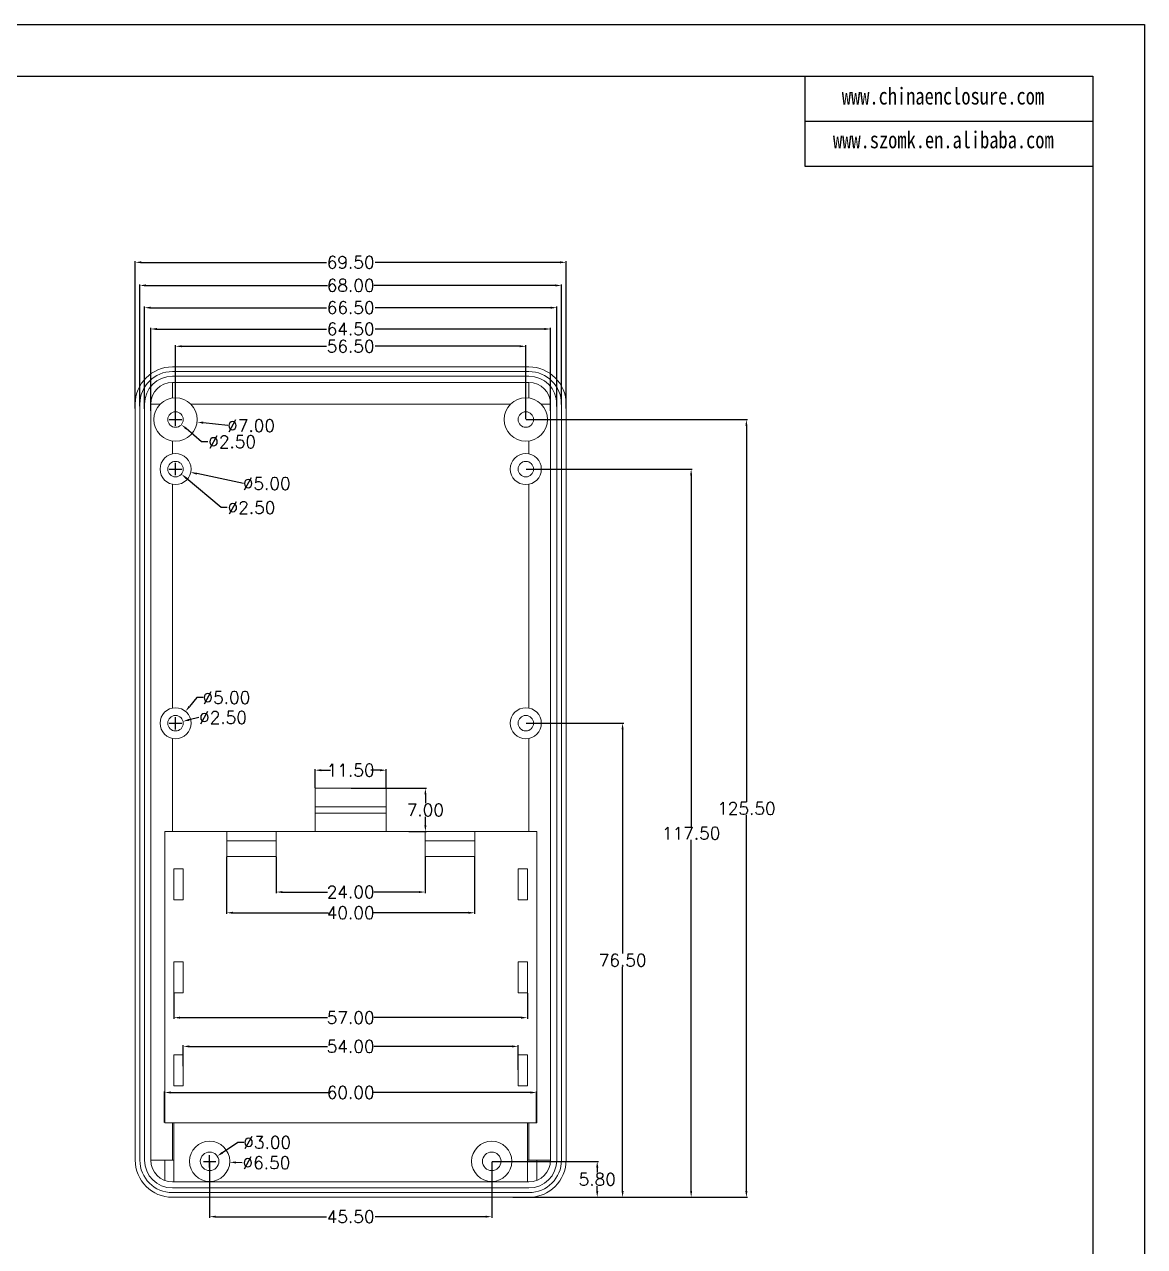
# Model space of a CAD drawing. Header units: inches. Extents: x 1209 to 2667, y 1126 to 1477.
# Drawn here: x 1525.3 to 1706, y 1279.6 to 1476.8 of the extents above; entities that cross this region are included whole.
import ezdxf

# ---------------------------------------------------------------- set-up
doc = ezdxf.new("R2010")
doc.units = ezdxf.units.IN
doc.header["$LTSCALE"] = 15
doc.layers.add('文字', color=81, linetype='Continuous')
doc.styles.get("Standard").update_dxf_attribs({"font": 'txt', "bigfont": 'gbcbig.shx'})
doc.styles.add('宋体', font='', dxfattribs={"width": 0.8, "height": 3.5})
doc.styles.get('宋体').set_extended_font_data('SimSun')
doc.dimstyles.new('2.5', dxfattribs={"dimtxt": 2, "dimasz": 1, "dimexe": 0.18, "dimexo": 0.0625, "dimgap": 0.09, "dimtad": 0, "dimtih": 1, "dimtoh": 1, "dimzin": 0, "dimdsep": 46, "dimtxsty": 'Standard', "dimcen": 1, "dimadec": 0, "dimazin": 2, "dimtfac": 1, "dimtofl": 0, "dimtmove": 0, "dimatfit": 3, "dimfxl": 0, "dimtolj": 1, "dimtzin": 0, "dimarcsym": 0})

# ---------------------------------------------------------------- blocks, each defined once
blk = doc.blocks.new('*D126')
at = {"color": 0, "lineweight": -2, "transparency": 16777216}
for p, q in [((1549.69, 1413.12), (1549.69, 1425.05)), ((1550.69, 1424.87), (1574.02, 1424.87)), ((1605.19, 1424.87), (1581.87, 1424.87)), ((1606.19, 1413.12), (1606.19, 1425.05))]:
    blk.add_line(p, q, dxfattribs=at)
at = {"color": 0, "transparency": 16777216}
for points in [[(1550.69, 1425.04), (1550.69, 1424.71), (1549.69, 1424.87)], [(1605.19, 1425.04), (1605.19, 1424.71), (1606.19, 1424.87)]]:
    blk.add_solid(points, dxfattribs=at)
at = {"layer": 'Defpoints', "color": 0, "transparency": 16777216}
for p in [(1549.69, 1424.87), (1549.69, 1413.05), (1606.19, 1413.05)]:
    blk.add_point(p, dxfattribs=at)
at = {"color": 0, "transparency": 16777216, "insert": (1577.94, 1424.87), "char_height": 2, "attachment_point": 5}
blk.add_mtext('\\A1;56.50', dxfattribs=at)
blk = doc.blocks.new('*D127')
at = {"color": 0, "lineweight": -2, "transparency": 16777216}
for p, q in [((1545.69, 1414.47), (1545.69, 1427.84)), ((1610.19, 1414.47), (1610.19, 1427.84)), ((1546.69, 1427.66), (1574.02, 1427.66)), ((1609.19, 1427.66), (1581.87, 1427.66))]:
    blk.add_line(p, q, dxfattribs=at)
at = {"color": 0, "transparency": 16777216}
for points in [[(1546.69, 1427.83), (1546.69, 1427.49), (1545.69, 1427.66)], [(1609.19, 1427.83), (1609.19, 1427.49), (1610.19, 1427.66)]]:
    blk.add_solid(points, dxfattribs=at)
at = {"layer": 'Defpoints', "color": 0, "transparency": 16777216}
for p in [(1610.19, 1427.66), (1545.69, 1414.4), (1610.19, 1414.4)]:
    blk.add_point(p, dxfattribs=at)
at = {"color": 0, "transparency": 16777216, "insert": (1577.94, 1427.66), "char_height": 2, "attachment_point": 5}
blk.add_mtext('\\A1;64.50', dxfattribs=at)
blk = doc.blocks.new('*D128')
at = {"color": 0, "lineweight": -2, "transparency": 16777216}
for p, q in [((1544.69, 1414.78), (1544.69, 1431.28)), ((1545.69, 1431.1), (1574.02, 1431.1)), ((1610.19, 1431.1), (1581.87, 1431.1)), ((1611.19, 1415.16), (1611.19, 1431.28))]:
    blk.add_line(p, q, dxfattribs=at)
at = {"color": 0, "transparency": 16777216}
for points in [[(1545.69, 1431.27), (1545.69, 1430.93), (1544.69, 1431.1)], [(1610.19, 1431.27), (1610.19, 1430.93), (1611.19, 1431.1)]]:
    blk.add_solid(points, dxfattribs=at)
at = {"layer": 'Defpoints', "color": 0, "transparency": 16777216}
for p in [(1544.69, 1431.1), (1544.69, 1414.72), (1611.19, 1415.1)]:
    blk.add_point(p, dxfattribs=at)
at = {"color": 0, "transparency": 16777216, "insert": (1577.94, 1431.1), "char_height": 2, "attachment_point": 5}
blk.add_mtext('\\A1;66.50', dxfattribs=at)
blk = doc.blocks.new('*D129')
at = {"color": 0, "lineweight": -2, "transparency": 16777216}
for p, q in [((1543.94, 1415.23), (1543.94, 1434.87)), ((1544.94, 1434.69), (1574.19, 1434.69)), ((1610.94, 1434.69), (1581.7, 1434.69)), ((1611.94, 1415.47), (1611.94, 1434.87))]:
    blk.add_line(p, q, dxfattribs=at)
at = {"color": 0, "transparency": 16777216}
for points in [[(1544.94, 1434.86), (1544.94, 1434.52), (1543.94, 1434.69)], [(1610.94, 1434.86), (1610.94, 1434.52), (1611.94, 1434.69)]]:
    blk.add_solid(points, dxfattribs=at)
at = {"layer": 'Defpoints', "color": 0, "transparency": 16777216}
for p in [(1543.94, 1434.69), (1543.94, 1415.17), (1611.94, 1415.4)]:
    blk.add_point(p, dxfattribs=at)
at = {"color": 0, "transparency": 16777216, "insert": (1577.94, 1434.69), "char_height": 2, "attachment_point": 5}
blk.add_mtext('\\A1;68.00', dxfattribs=at)
blk = doc.blocks.new('*D130')
at = {"color": 0, "lineweight": -2, "transparency": 16777216}
for p, q in [((1543.19, 1414.84), (1543.19, 1438.6)), ((1544.19, 1438.42), (1574.02, 1438.42)), ((1611.69, 1438.42), (1581.87, 1438.42)), ((1612.69, 1414.84), (1612.69, 1438.6))]:
    blk.add_line(p, q, dxfattribs=at)
at = {"color": 0, "transparency": 16777216}
for points in [[(1544.19, 1438.59), (1544.19, 1438.26), (1543.19, 1438.42)], [(1611.69, 1438.59), (1611.69, 1438.26), (1612.69, 1438.42)]]:
    blk.add_solid(points, dxfattribs=at)
at = {"layer": 'Defpoints', "color": 0, "transparency": 16777216}
for p in [(1543.19, 1438.42), (1543.19, 1414.78), (1612.69, 1414.78)]:
    blk.add_point(p, dxfattribs=at)
at = {"color": 0, "transparency": 16777216, "insert": (1577.94, 1438.42), "char_height": 2, "attachment_point": 5}
blk.add_mtext('\\A1;69.50', dxfattribs=at)
blk = doc.blocks.new('*D131')
at = {"color": 0, "lineweight": -2, "transparency": 16777216}
for p, q in [((1550.94, 1308.73), (1550.94, 1312.08)), ((1551.94, 1311.9), (1574.19, 1311.9)), ((1603.94, 1311.9), (1581.7, 1311.9)), ((1604.94, 1308.12), (1604.94, 1312.08))]:
    blk.add_line(p, q, dxfattribs=at)
at = {"color": 0, "transparency": 16777216}
for points in [[(1551.94, 1312.07), (1551.94, 1311.73), (1550.94, 1311.9)], [(1603.94, 1312.07), (1603.94, 1311.73), (1604.94, 1311.9)]]:
    blk.add_solid(points, dxfattribs=at)
at = {"layer": 'Defpoints', "color": 0, "transparency": 16777216}
for p in [(1604.94, 1311.9), (1550.94, 1308.67), (1604.94, 1308.05)]:
    blk.add_point(p, dxfattribs=at)
at = {"color": 0, "transparency": 16777216, "insert": (1577.94, 1311.9), "char_height": 2, "attachment_point": 5}
blk.add_mtext('\\A1;54.00', dxfattribs=at)
blk = doc.blocks.new('*D132')
at = {"color": 0, "lineweight": -2, "transparency": 16777216}
for p, q in [((1555.19, 1293.29), (1555.19, 1284.24)), ((1600.69, 1293.29), (1600.69, 1284.24)), ((1556.19, 1284.42), (1574.02, 1284.42)), ((1599.69, 1284.42), (1581.87, 1284.42))]:
    blk.add_line(p, q, dxfattribs=at)
at = {"color": 0, "transparency": 16777216}
for points in [[(1556.19, 1284.59), (1556.19, 1284.26), (1555.19, 1284.42)], [(1599.69, 1284.59), (1599.69, 1284.26), (1600.69, 1284.42)]]:
    blk.add_solid(points, dxfattribs=at)
at = {"layer": 'Defpoints', "color": 0, "transparency": 16777216}
for p in [(1555.19, 1293.35), (1600.69, 1293.35), (1600.69, 1284.42)]:
    blk.add_point(p, dxfattribs=at)
at = {"color": 0, "transparency": 16777216, "insert": (1577.94, 1284.42), "char_height": 2, "attachment_point": 5}
blk.add_mtext('\\A1;45.50', dxfattribs=at)
blk = doc.blocks.new('*D133')
at = {"color": 0, "lineweight": -2, "transparency": 16777216}
for p, q in [((1565.94, 1342.49), (1565.94, 1336.63)), ((1589.94, 1342.49), (1589.94, 1336.63)), ((1566.94, 1336.81), (1574.19, 1336.81)), ((1588.94, 1336.81), (1581.7, 1336.81))]:
    blk.add_line(p, q, dxfattribs=at)
at = {"color": 0, "transparency": 16777216}
for points in [[(1566.94, 1336.97), (1566.94, 1336.64), (1565.94, 1336.81)], [(1588.94, 1336.97), (1588.94, 1336.64), (1589.94, 1336.81)]]:
    blk.add_solid(points, dxfattribs=at)
at = {"layer": 'Defpoints', "color": 0, "transparency": 16777216}
for p in [(1565.94, 1342.55), (1589.94, 1342.55), (1589.94, 1336.81)]:
    blk.add_point(p, dxfattribs=at)
at = {"color": 0, "transparency": 16777216, "insert": (1577.94, 1336.81), "char_height": 2, "attachment_point": 5}
blk.add_mtext('\\A1;24.00', dxfattribs=at)
blk = doc.blocks.new('*D134')
at = {"color": 0, "lineweight": -2, "transparency": 16777216}
for p, q in [((1572.19, 1353.62), (1572.19, 1356.65)), ((1573.19, 1356.47), (1574.69, 1356.47)), ((1582.69, 1356.47), (1581.2, 1356.47)), ((1583.69, 1353.62), (1583.69, 1356.65))]:
    blk.add_line(p, q, dxfattribs=at)
at = {"color": 0, "transparency": 16777216}
for points in [[(1573.19, 1356.63), (1573.19, 1356.3), (1572.19, 1356.47)], [(1582.69, 1356.63), (1582.69, 1356.3), (1583.69, 1356.47)]]:
    blk.add_solid(points, dxfattribs=at)
at = {"layer": 'Defpoints', "color": 0, "transparency": 16777216}
for p in [(1583.69, 1356.47), (1572.19, 1353.55), (1583.69, 1353.55)]:
    blk.add_point(p, dxfattribs=at)
at = {"color": 0, "transparency": 16777216, "insert": (1577.94, 1356.47), "char_height": 2, "attachment_point": 5}
blk.add_mtext('\\A1;11.50', dxfattribs=at)
blk = doc.blocks.new('*D135')
at = {"color": 0, "lineweight": -2, "transparency": 16777216}
for p, q in [((1557.94, 1342.49), (1557.94, 1333.28)), ((1597.94, 1342.49), (1597.94, 1333.28)), ((1558.94, 1333.46), (1574.35, 1333.46)), ((1596.94, 1333.46), (1581.53, 1333.46))]:
    blk.add_line(p, q, dxfattribs=at)
at = {"color": 0, "transparency": 16777216}
for points in [[(1558.94, 1333.63), (1558.94, 1333.3), (1557.94, 1333.46)], [(1596.94, 1333.63), (1596.94, 1333.3), (1597.94, 1333.46)]]:
    blk.add_solid(points, dxfattribs=at)
at = {"layer": 'Defpoints', "color": 0, "transparency": 16777216}
for p in [(1557.94, 1342.55), (1597.94, 1342.55), (1597.94, 1333.46)]:
    blk.add_point(p, dxfattribs=at)
at = {"color": 0, "transparency": 16777216, "insert": (1577.94, 1333.46), "char_height": 2, "attachment_point": 5}
blk.add_mtext('\\A1;40.00', dxfattribs=at)
blk = doc.blocks.new('*D136')
at = {"color": 0, "lineweight": -2, "transparency": 16777216}
for p, q in [((1549.44, 1320.49), (1549.44, 1316.36)), ((1606.44, 1320.49), (1606.44, 1316.36)), ((1550.44, 1316.54), (1574.19, 1316.54)), ((1605.44, 1316.54), (1581.7, 1316.54))]:
    blk.add_line(p, q, dxfattribs=at)
at = {"color": 0, "transparency": 16777216}
for points in [[(1550.44, 1316.7), (1550.44, 1316.37), (1549.44, 1316.54)], [(1605.44, 1316.7), (1605.44, 1316.37), (1606.44, 1316.54)]]:
    blk.add_solid(points, dxfattribs=at)
at = {"layer": 'Defpoints', "color": 0, "transparency": 16777216}
for p in [(1549.44, 1320.55), (1606.44, 1320.55), (1606.44, 1316.54)]:
    blk.add_point(p, dxfattribs=at)
at = {"color": 0, "transparency": 16777216, "insert": (1577.94, 1316.54), "char_height": 2, "attachment_point": 5}
blk.add_mtext('\\A1;57.00', dxfattribs=at)
blk = doc.blocks.new('*D137')
at = {"color": 0, "lineweight": -2, "transparency": 16777216}
for p, q in [((1600.76, 1293.35), (1617.89, 1293.35)), ((1617.71, 1292.35), (1617.71, 1291.54)), ((1617.71, 1288.55), (1617.71, 1289.36)), ((1604.6, 1287.55), (1617.89, 1287.55))]:
    blk.add_line(p, q, dxfattribs=at)
at = {"color": 0, "transparency": 16777216}
for points in [[(1617.54, 1292.35), (1617.88, 1292.35), (1617.71, 1293.35)], [(1617.54, 1288.55), (1617.88, 1288.55), (1617.71, 1287.55)]]:
    blk.add_solid(points, dxfattribs=at)
at = {"layer": 'Defpoints', "color": 0, "transparency": 16777216}
for p in [(1600.69, 1293.35), (1617.71, 1293.35), (1604.54, 1287.55)]:
    blk.add_point(p, dxfattribs=at)
at = {"color": 0, "transparency": 16777216, "insert": (1617.71, 1290.45), "char_height": 2, "attachment_point": 5}
blk.add_mtext('\\A1;5.80', dxfattribs=at)
blk = doc.blocks.new('*D138')
at = {"color": 0, "lineweight": -2, "transparency": 16777216}
for p, q in [((1606.26, 1364.05), (1621.98, 1364.05)), ((1621.8, 1363.05), (1621.8, 1326.89)), ((1621.8, 1288.55), (1621.8, 1324.71)), ((1605.33, 1287.55), (1621.98, 1287.55))]:
    blk.add_line(p, q, dxfattribs=at)
at = {"color": 0, "transparency": 16777216}
for points in [[(1621.63, 1363.05), (1621.97, 1363.05), (1621.8, 1364.05)], [(1621.63, 1288.55), (1621.97, 1288.55), (1621.8, 1287.55)]]:
    blk.add_solid(points, dxfattribs=at)
at = {"layer": 'Defpoints', "color": 0, "transparency": 16777216}
for p in [(1606.19, 1364.05), (1621.8, 1364.05), (1605.27, 1287.55)]:
    blk.add_point(p, dxfattribs=at)
at = {"color": 0, "transparency": 16777216, "insert": (1621.8, 1325.8), "char_height": 2, "attachment_point": 5}
blk.add_mtext('\\A1;76.50', dxfattribs=at)
blk = doc.blocks.new('*D139')
at = {"color": 0, "lineweight": -2, "transparency": 16777216}
for p, q in [((1606.26, 1405.05), (1633.04, 1405.05)), ((1632.86, 1404.05), (1632.86, 1347.39)), ((1632.86, 1288.55), (1632.86, 1345.21)), ((1604.12, 1287.55), (1633.04, 1287.55))]:
    blk.add_line(p, q, dxfattribs=at)
at = {"color": 0, "transparency": 16777216}
for points in [[(1632.69, 1404.05), (1633.02, 1404.05), (1632.86, 1405.05)], [(1632.69, 1288.55), (1633.02, 1288.55), (1632.86, 1287.55)]]:
    blk.add_solid(points, dxfattribs=at)
at = {"layer": 'Defpoints', "color": 0, "transparency": 16777216}
for p in [(1606.19, 1405.05), (1632.86, 1405.05), (1604.05, 1287.55)]:
    blk.add_point(p, dxfattribs=at)
at = {"color": 0, "transparency": 16777216, "insert": (1632.86, 1346.3), "char_height": 2, "attachment_point": 5}
blk.add_mtext('\\A1;117.50', dxfattribs=at)
blk = doc.blocks.new('*D140')
at = {"color": 0, "lineweight": -2, "transparency": 16777216}
for p, q in [((1606.26, 1413.05), (1641.95, 1413.05)), ((1641.77, 1412.05), (1641.77, 1351.39)), ((1641.77, 1288.55), (1641.77, 1349.21)), ((1604.66, 1287.55), (1641.95, 1287.55))]:
    blk.add_line(p, q, dxfattribs=at)
at = {"color": 0, "transparency": 16777216}
for points in [[(1641.6, 1412.05), (1641.93, 1412.05), (1641.77, 1413.05)], [(1641.6, 1288.55), (1641.93, 1288.55), (1641.77, 1287.55)]]:
    blk.add_solid(points, dxfattribs=at)
at = {"layer": 'Defpoints', "color": 0, "transparency": 16777216}
for p in [(1606.19, 1413.05), (1641.77, 1413.05), (1604.6, 1287.55)]:
    blk.add_point(p, dxfattribs=at)
at = {"color": 0, "transparency": 16777216, "insert": (1641.77, 1350.3), "char_height": 2, "attachment_point": 5}
blk.add_mtext('\\A1;125.50', dxfattribs=at)
blk = doc.blocks.new('*D141')
at = {"color": 0, "lineweight": -2, "transparency": 16777216}
for p, q in [((1547.94, 1299.62), (1547.94, 1304.64)), ((1548.94, 1304.46), (1574.35, 1304.46)), ((1606.94, 1304.46), (1581.53, 1304.46)), ((1607.94, 1299.62), (1607.94, 1304.64))]:
    blk.add_line(p, q, dxfattribs=at)
at = {"color": 0, "transparency": 16777216}
for points in [[(1548.94, 1304.63), (1548.94, 1304.29), (1547.94, 1304.46)], [(1606.94, 1304.63), (1606.94, 1304.29), (1607.94, 1304.46)]]:
    blk.add_solid(points, dxfattribs=at)
at = {"layer": 'Defpoints', "color": 0, "transparency": 16777216}
for p in [(1607.94, 1304.46), (1547.94, 1299.55), (1607.94, 1299.55)]:
    blk.add_point(p, dxfattribs=at)
at = {"color": 0, "transparency": 16777216, "insert": (1577.94, 1304.46), "char_height": 2, "attachment_point": 5}
blk.add_mtext('\\A1;60.00', dxfattribs=at)
blk = doc.blocks.new('*D142')
at = {"color": 0, "lineweight": -2, "transparency": 16777216}
for p, q in [((1549.69, 1412.05), (1549.69, 1414.05)), ((1548.69, 1413.05), (1550.69, 1413.05)), ((1558.13, 1412.07), (1554.16, 1412.53))]:
    blk.add_line(p, q, dxfattribs=at)
at = {"color": 0, "transparency": 16777216}
blk.add_solid([(1554.18, 1412.7), (1554.14, 1412.37), (1553.17, 1412.65)], dxfattribs=at)
at = {"layer": 'Defpoints', "color": 0, "transparency": 16777216}
for p in [(1546.22, 1413.46), (1553.17, 1412.65)]:
    blk.add_point(p, dxfattribs=at)
at = {"color": 0, "transparency": 16777216, "insert": (1561.89, 1412.07), "char_height": 2, "attachment_point": 5}
blk.add_mtext('\\A1;∅7.00', dxfattribs=at)
blk = doc.blocks.new('*D143')
at = {"color": 0, "lineweight": -2, "transparency": 16777216}
for p, q in [((1549.69, 1412.05), (1549.69, 1414.05)), ((1548.69, 1413.05), (1550.69, 1413.05)), ((1553.91, 1409.46), (1551.41, 1411.59)), ((1554.91, 1409.46), (1553.91, 1409.46))]:
    blk.add_line(p, q, dxfattribs=at)
at = {"color": 0, "transparency": 16777216}
blk.add_solid([(1551.51, 1411.72), (1551.3, 1411.47), (1550.64, 1412.24)], dxfattribs=at)
at = {"layer": 'Defpoints', "color": 0, "transparency": 16777216}
for p in [(1548.74, 1413.86), (1550.64, 1412.24)]:
    blk.add_point(p, dxfattribs=at)
at = {"color": 0, "transparency": 16777216, "insert": (1558.83, 1409.46), "char_height": 2, "attachment_point": 5}
blk.add_mtext('\\A1;∅2.50', dxfattribs=at)
blk = doc.blocks.new('*D144')
at = {"color": 0, "lineweight": -2, "transparency": 16777216}
for p, q in [((1548.69, 1405.05), (1550.69, 1405.05)), ((1549.69, 1404.05), (1549.69, 1406.05)), ((1560.64, 1402.72), (1553.12, 1404.32))]:
    blk.add_line(p, q, dxfattribs=at)
at = {"color": 0, "transparency": 16777216}
blk.add_solid([(1553.15, 1404.49), (1553.08, 1404.16), (1552.14, 1404.53)], dxfattribs=at)
at = {"layer": 'Defpoints', "color": 0, "transparency": 16777216}
for p in [(1547.25, 1405.58), (1552.14, 1404.53)]:
    blk.add_point(p, dxfattribs=at)
at = {"color": 0, "transparency": 16777216, "insert": (1564.4, 1402.72), "char_height": 2, "attachment_point": 5}
blk.add_mtext('\\A1;∅5.00', dxfattribs=at)
blk = doc.blocks.new('*D145')
at = {"color": 0, "lineweight": -2, "transparency": 16777216}
for p, q in [((1548.69, 1405.05), (1550.69, 1405.05)), ((1549.69, 1404.05), (1549.69, 1406.05)), ((1557.03, 1398.84), (1551.41, 1403.6)), ((1558.03, 1398.84), (1557.03, 1398.84))]:
    blk.add_line(p, q, dxfattribs=at)
at = {"color": 0, "transparency": 16777216}
blk.add_solid([(1551.52, 1403.73), (1551.3, 1403.47), (1550.65, 1404.25)], dxfattribs=at)
at = {"layer": 'Defpoints', "color": 0, "transparency": 16777216}
for p in [(1548.74, 1405.86), (1550.65, 1404.25)]:
    blk.add_point(p, dxfattribs=at)
at = {"color": 0, "transparency": 16777216, "insert": (1561.95, 1398.84), "char_height": 2, "attachment_point": 5}
blk.add_mtext('\\A1;∅2.50', dxfattribs=at)
blk = doc.blocks.new('*D146')
at = {"color": 0, "lineweight": -2, "transparency": 16777216}
for p, q in [((1553.15, 1368.19), (1551.94, 1366.74)), ((1554.15, 1368.19), (1553.15, 1368.19)), ((1549.69, 1363.05), (1549.69, 1365.05)), ((1548.69, 1364.05), (1550.69, 1364.05))]:
    blk.add_line(p, q, dxfattribs=at)
at = {"color": 0, "transparency": 16777216}
blk.add_solid([(1551.81, 1366.85), (1552.06, 1366.63), (1551.3, 1365.97)], dxfattribs=at)
at = {"layer": 'Defpoints', "color": 0, "transparency": 16777216}
for p in [(1551.3, 1365.97), (1548.09, 1362.13)]:
    blk.add_point(p, dxfattribs=at)
at = {"color": 0, "transparency": 16777216, "insert": (1557.9, 1368.19), "char_height": 2, "attachment_point": 5}
blk.add_mtext('\\A1;∅5.00', dxfattribs=at)
blk = doc.blocks.new('*D147')
at = {"color": 0, "lineweight": -2, "transparency": 16777216}
for p, q in [((1549.69, 1363.05), (1549.69, 1365.05)), ((1553.43, 1364.97), (1551.88, 1364.59)), ((1548.69, 1364.05), (1550.69, 1364.05))]:
    blk.add_line(p, q, dxfattribs=at)
at = {"color": 0, "transparency": 16777216}
blk.add_solid([(1551.84, 1364.75), (1551.92, 1364.43), (1550.91, 1364.35)], dxfattribs=at)
at = {"layer": 'Defpoints', "color": 0, "transparency": 16777216}
for p in [(1548.48, 1363.76), (1550.91, 1364.35)]:
    blk.add_point(p, dxfattribs=at)
at = {"color": 0, "transparency": 16777216, "insert": (1557.35, 1364.97), "char_height": 2, "attachment_point": 5}
blk.add_mtext('\\A1;∅2.50', dxfattribs=at)
blk = doc.blocks.new('*D148')
at = {"color": 0, "lineweight": -2, "transparency": 16777216}
for p, q in [((1559.72, 1296.4), (1557.27, 1294.75)), ((1560.72, 1296.4), (1559.72, 1296.4)), ((1555.19, 1292.35), (1555.19, 1294.35)), ((1554.19, 1293.35), (1556.19, 1293.35))]:
    blk.add_line(p, q, dxfattribs=at)
at = {"color": 0, "transparency": 16777216}
blk.add_solid([(1557.17, 1294.89), (1557.36, 1294.61), (1556.44, 1294.19)], dxfattribs=at)
at = {"layer": 'Defpoints', "color": 0, "transparency": 16777216}
for p in [(1556.44, 1294.19), (1553.95, 1292.52)]:
    blk.add_point(p, dxfattribs=at)
at = {"color": 0, "transparency": 16777216, "insert": (1564.48, 1296.4), "char_height": 2, "attachment_point": 5}
blk.add_mtext('\\A1;∅3.00', dxfattribs=at)
blk = doc.blocks.new('*D149')
at = {"color": 0, "lineweight": -2, "transparency": 16777216}
for p, q in [((1555.19, 1292.35), (1555.19, 1294.35)), ((1554.19, 1293.35), (1556.19, 1293.35)), ((1560.44, 1293.12), (1559.44, 1293.17))]:
    blk.add_line(p, q, dxfattribs=at)
at = {"color": 0, "transparency": 16777216}
blk.add_solid([(1559.45, 1293.33), (1559.43, 1293), (1558.44, 1293.21)], dxfattribs=at)
at = {"layer": 'Defpoints', "color": 0, "transparency": 16777216}
for p in [(1551.95, 1293.5), (1558.44, 1293.21)]:
    blk.add_point(p, dxfattribs=at)
at = {"color": 0, "transparency": 16777216, "insert": (1564.36, 1293.12), "char_height": 2, "attachment_point": 5}
blk.add_mtext('\\A1;∅6.50', dxfattribs=at)
blk = doc.blocks.new('*D223')
at = {"color": 0, "lineweight": -2, "transparency": 16777216}
for p, q in [((1578.01, 1353.55), (1590.17, 1353.55)), ((1589.99, 1352.55), (1589.99, 1351.14)), ((1589.99, 1347.55), (1589.99, 1348.96)), ((1587.32, 1346.55), (1590.17, 1346.55))]:
    blk.add_line(p, q, dxfattribs=at)
at = {"color": 0, "transparency": 16777216}
for points in [[(1589.83, 1352.55), (1590.16, 1352.55), (1589.99, 1353.55)], [(1589.83, 1347.55), (1590.16, 1347.55), (1589.99, 1346.55)]]:
    blk.add_solid(points, dxfattribs=at)
at = {"layer": 'Defpoints', "color": 0, "transparency": 16777216}
for p in [(1577.94, 1353.55), (1589.99, 1353.55), (1587.26, 1346.55)]:
    blk.add_point(p, dxfattribs=at)
at = {"color": 0, "transparency": 16777216, "insert": (1589.99, 1350.05), "char_height": 2, "attachment_point": 5}
blk.add_mtext('\\A1;7.00', dxfattribs=at)

msp = doc.modelspace()

# ---------------------------------------------------------------- linework, layer by layer
for p, q in [((1209.355, 1476.808), (1705.984, 1476.808)), ((1705.984, 1476.808), (1705.984, 1125.657)), ((1222.205, 1468.448), (1697.623, 1468.448)), ((1651.174, 1468.448), (1651.174, 1453.932)), ((1697.623, 1468.448), (1697.623, 1134.017)), ((1651.174, 1461.19), (1697.623, 1461.19)), ((1651.174, 1453.932), (1697.623, 1453.932))]:
    msp.add_line(p, q)
at = {"color": 7, "linetype": 'Continuous', "lineweight": 15}
for p, q in [((1606.693, 1421.553), (1549.193, 1421.553)), ((1549.193, 1420.803), (1606.693, 1420.803)), ((1606.693, 1420.053), (1549.193, 1420.053)), ((1549.193, 1419.053), (1606.693, 1419.053)), ((1549.193, 1416.517), (1549.193, 1419.053)), ((1606.693, 1419.053), (1606.693, 1416.517)), ((1543.193, 1415.553), (1543.193, 1293.553)), ((1543.943, 1293.553), (1543.943, 1415.553)), ((1544.693, 1415.553), (1544.693, 1293.553)), ((1545.693, 1293.553), (1545.693, 1415.553)), ((1547.243, 1415.553), (1545.693, 1415.553)), ((1603.743, 1415.553), (1552.142, 1415.553)), ((1610.193, 1415.553), (1608.642, 1415.553)), ((1610.193, 1293.553), (1610.193, 1415.553)), ((1611.193, 1293.553), (1611.193, 1415.553)), ((1611.943, 1415.553), (1611.943, 1293.553)), ((1612.693, 1293.553), (1612.693, 1415.553)), ((1549.193, 1407.503), (1549.193, 1409.589)), ((1606.693, 1409.589), (1606.693, 1407.503)), ((1549.193, 1366.503), (1549.193, 1402.604)), ((1606.693, 1402.604), (1606.693, 1366.503)), ((1549.193, 1346.553), (1549.193, 1361.604)), ((1606.693, 1361.604), (1606.693, 1346.553)), ((1572.193, 1353.553), (1583.693, 1353.553)), ((1572.193, 1346.553), (1572.193, 1353.553)), ((1583.693, 1353.553), (1583.693, 1346.553)), ((1572.193, 1350.553), (1583.693, 1350.553)), ((1572.193, 1349.553), (1583.693, 1349.553)), ((1547.943, 1346.553), (1547.943, 1299.553)), ((1557.943, 1346.553), (1547.943, 1346.553)), ((1557.943, 1342.553), (1557.943, 1346.553)), ((1557.943, 1346.553), (1565.943, 1346.553)), ((1557.943, 1345.053), (1565.943, 1345.053)), ((1565.943, 1346.553), (1565.943, 1342.553)), ((1589.943, 1346.553), (1565.943, 1346.553)), ((1589.943, 1342.553), (1589.943, 1346.553)), ((1589.943, 1346.553), (1597.943, 1346.553)), ((1589.943, 1345.053), (1597.943, 1345.053)), ((1597.943, 1346.553), (1597.943, 1342.553)), ((1607.943, 1346.553), (1597.943, 1346.553)), ((1607.943, 1299.553), (1607.943, 1346.553)), ((1565.943, 1342.553), (1557.943, 1342.553)), ((1597.943, 1342.553), (1589.943, 1342.553)), ((1549.443, 1335.553), (1549.443, 1340.553)), ((1550.943, 1340.553), (1549.443, 1340.553)), ((1550.943, 1335.553), (1550.943, 1340.553)), ((1604.943, 1340.553), (1606.443, 1340.553)), ((1604.943, 1335.553), (1604.943, 1340.553)), ((1606.443, 1340.553), (1606.443, 1335.553)), ((1549.443, 1335.553), (1550.943, 1335.553)), ((1606.443, 1335.553), (1604.943, 1335.553)), ((1549.443, 1320.553), (1549.443, 1325.553)), ((1550.943, 1325.553), (1549.443, 1325.553)), ((1550.943, 1320.553), (1550.943, 1325.553)), ((1604.943, 1325.553), (1606.443, 1325.553)), ((1604.943, 1320.553), (1604.943, 1325.553)), ((1606.443, 1325.553), (1606.443, 1320.553)), ((1549.443, 1320.553), (1550.943, 1320.553)), ((1606.443, 1320.553), (1604.943, 1320.553)), ((1549.443, 1305.553), (1549.443, 1310.553)), ((1550.943, 1310.553), (1549.443, 1310.553)), ((1550.943, 1305.553), (1550.943, 1310.553)), ((1604.943, 1310.553), (1606.443, 1310.553)), ((1604.943, 1305.553), (1604.943, 1310.553)), ((1606.443, 1310.553), (1606.443, 1305.553)), ((1549.443, 1305.553), (1550.943, 1305.553)), ((1606.443, 1305.553), (1604.943, 1305.553)), ((1547.943, 1299.553), (1607.943, 1299.553)), ((1549.193, 1293.553), (1549.193, 1299.553)), ((1549.443, 1299.553), (1549.443, 1290.053)), ((1606.443, 1290.053), (1606.443, 1299.553)), ((1606.693, 1299.553), (1606.693, 1293.553)), ((1547.943, 1293.553), (1545.693, 1293.553)), ((1547.943, 1293.553), (1549.193, 1293.553)), ((1549.193, 1293.553), (1549.443, 1293.553)), ((1606.693, 1293.553), (1606.443, 1293.553)), ((1606.693, 1293.553), (1607.943, 1293.553)), ((1610.193, 1293.553), (1607.943, 1293.553)), ((1549.193, 1290.053), (1606.693, 1290.053)), ((1549.193, 1289.053), (1606.693, 1289.053)), ((1606.693, 1288.303), (1549.193, 1288.303)), ((1549.193, 1287.553), (1606.693, 1287.553))]:
    msp.add_line(p, q, dxfattribs=at)
for centre, radius in [((1549.693, 1413.053), 3.5), ((1606.193, 1413.053), 3.5), ((1549.693, 1413.053), 1.25), ((1606.193, 1413.053), 1.25), ((1549.693, 1405.053), 2.5), ((1549.693, 1405.053), 1.25), ((1606.193, 1405.053), 2.5), ((1606.193, 1405.053), 1.25), ((1549.693, 1364.053), 2.5), ((1549.693, 1364.053), 1.25), ((1606.193, 1364.053), 2.5), ((1606.193, 1364.053), 1.25), ((1555.193, 1293.353), 3.25), ((1600.693, 1293.353), 3.25), ((1555.193, 1293.353), 1.5), ((1600.693, 1293.353), 1.5)]:
    msp.add_circle(centre, radius, dxfattribs=at)
for centre, radius, start, end in [((1549.193, 1415.553), 6, 90, 180), ((1549.193, 1415.553), 5.25, 90, 180), ((1549.193, 1415.553), 4.5, 90, 180), ((1606.693, 1415.553), 6, 0, 90), ((1606.693, 1415.553), 5.25, 0, 90), ((1606.693, 1415.553), 4.5, 0, 90), ((1549.193, 1415.553), 3.5, 90, 180), ((1606.693, 1415.553), 3.5, 0, 90), ((1549.193, 1293.553), 6, 180, 270), ((1549.193, 1293.553), 5.25, 180, 270), ((1549.193, 1293.553), 4.5, 180, 270), ((1549.193, 1293.553), 3.5, 180, 270), ((1606.693, 1293.553), 4.5, 270, 0), ((1606.693, 1293.553), 3.5, 270, 360), ((1606.693, 1293.553), 5.25, 270, 360), ((1606.693, 1293.553), 6, 270, 360)]:
    msp.add_arc(centre, radius, start, end, dxfattribs=at)
for points in [[(1547.943, 1290.284), (1547.943, 1290.284), (1547.943, 1290.305), (1547.943, 1290.388), (1547.943, 1290.451), (1547.943, 1290.615), (1547.943, 1290.715), (1547.943, 1290.952), (1547.943, 1291.09), (1547.943, 1291.392), (1547.943, 1291.556), (1547.943, 1291.913), (1547.943, 1292.103), (1547.943, 1292.496), (1547.943, 1292.702), (1547.943, 1293.124), (1547.943, 1293.338), (1547.943, 1293.553)], [(1607.943, 1293.553), (1607.943, 1293.338), (1607.943, 1293.125), (1607.943, 1292.708), (1607.943, 1292.5), (1607.943, 1292.104), (1607.943, 1291.917), (1607.943, 1291.562), (1607.943, 1291.393), (1607.943, 1291.092), (1607.943, 1290.956), (1607.943, 1290.717), (1607.943, 1290.616), (1607.943, 1290.453), (1607.943, 1290.39), (1607.943, 1290.305), (1607.943, 1290.284), (1607.943, 1290.284)]]:
    msp.add_open_spline(points, degree=3, knots=[0, 0, 0, 0, 0.125, 0.125, 0.25, 0.25, 0.375, 0.375, 0.5, 0.5, 0.625, 0.625, 0.75, 0.75, 0.875, 0.875, 1, 1, 1, 1], dxfattribs=at)

# ---------------------------------------------------------------- texts
at = {"layer": '文字', "color": 0, "char_height": 2.72499, "width": 47.87541, "attachment_point": 1, "style": '宋体'}
for s, insert in [('www.chinaenclosure.com', (1657.158, 1466.609)), ('www.szomk.en.alibaba.com', (1655.734, 1459.553))]:
    msp.add_mtext(s, dxfattribs=dict(at, insert=insert))

# ---------------------------------------------------------------- dimensions: what is measured, and where the dimension line sits
for base, p1, p2, picture, middle in [((1543.193, 1438.423), (1612.693, 1414.777), (1543.193, 1414.777), '*D130', (1577.943, 1438.423)), ((1543.943, 1434.691), (1611.943, 1415.404), (1543.943, 1415.172), '*D129', (1577.943, 1434.691)), ((1544.693, 1431.101), (1611.193, 1415.1), (1544.693, 1414.717), '*D128', (1577.943, 1431.101)), ((1610.193, 1427.659), (1545.693, 1414.403), (1610.193, 1414.403), '*D127', (1577.943, 1427.659)), ((1549.693, 1424.872), (1606.193, 1413.053), (1549.693, 1413.053), '*D126', (1577.943, 1424.872)), ((1583.693, 1356.468), (1572.193, 1353.553), (1583.693, 1353.553), '*D134', (1577.943, 1356.468)), ((1597.943, 1333.464), (1557.943, 1342.553), (1597.943, 1342.553), '*D135', (1577.943, 1333.464)), ((1589.943, 1336.807), (1565.943, 1342.553), (1589.943, 1342.553), '*D133', (1577.943, 1336.807)), ((1606.443, 1316.535), (1549.443, 1320.553), (1606.443, 1320.553), '*D136', (1577.943, 1316.535)), ((1604.943, 1311.9), (1550.943, 1308.667), (1604.943, 1308.053), '*D131', (1577.943, 1311.9)), ((1607.943, 1304.461), (1547.943, 1299.553), (1607.943, 1299.553), '*D141', (1577.943, 1304.461)), ((1600.693, 1284.424), (1555.193, 1293.353), (1600.693, 1293.353), '*D132', (1577.943, 1284.424))]:
    dim = msp.add_linear_dim(base=base, p1=p1, p2=p2, dimstyle='2.5')
    dim.commit()
    dim.dimension.update_dxf_attribs({"geometry": picture, "text_midpoint": middle})
for p1, p2, picture, middle in [((1546.216, 1413.457), (1553.169, 1412.65), '*D142', (1558.133, 1412.074)), ((1548.741, 1413.864), (1550.644, 1412.243), '*D143', (1558.829, 1409.465)), ((1547.248, 1405.575), (1552.137, 1404.532), '*D144', (1560.644, 1402.716)), ((1548.739, 1405.861), (1550.646, 1404.245), '*D145', (1561.95, 1398.841)), ((1548.089, 1362.135), (1551.296, 1365.972), '*D146', (1557.903, 1368.187)), ((1548.479, 1363.756), (1550.907, 1364.351), '*D147', (1553.43, 1364.97)), ((1553.948, 1292.517), (1556.437, 1294.19), '*D148', (1564.475, 1296.395))]:
    dim = msp.add_diameter_dim_2p(p1=p1, p2=p2, dimstyle='2.5')
    dim.commit()
    dim.dimension.update_dxf_attribs({"geometry": picture, "text_midpoint": middle, "dimtype": 163})
for base, p1, p2, picture, middle in [((1641.765, 1413.053), (1604.6, 1287.553), (1606.193, 1413.053), '*D140', (1641.765, 1350.303)), ((1632.857, 1405.053), (1604.053, 1287.553), (1606.193, 1405.053), '*D139', (1632.857, 1346.303)), ((1621.801, 1364.053), (1605.269, 1287.553), (1606.193, 1364.053), '*D138', (1621.801, 1325.803)), ((1589.993, 1353.553), (1587.257, 1346.553), (1577.943, 1353.553), '*D223', (1589.993, 1350.053)), ((1617.711, 1293.353), (1604.538, 1287.553), (1600.693, 1293.353), '*D137', (1617.711, 1290.453))]:
    dim = msp.add_linear_dim(base=base, p1=p1, p2=p2, angle=90, dimstyle='2.5')
    dim.commit()
    dim.dimension.update_dxf_attribs({"geometry": picture, "text_midpoint": middle})
dim = msp.add_diameter_dim_2p(p1=(1551.946, 1293.497), p2=(1558.439, 1293.21), dimstyle='2.5')
dim.commit()
dim.dimension.update_dxf_attribs({"geometry": '*D149', "text_midpoint": (1564.361, 1293.121)})

doc.saveas('drawing.dxf')
